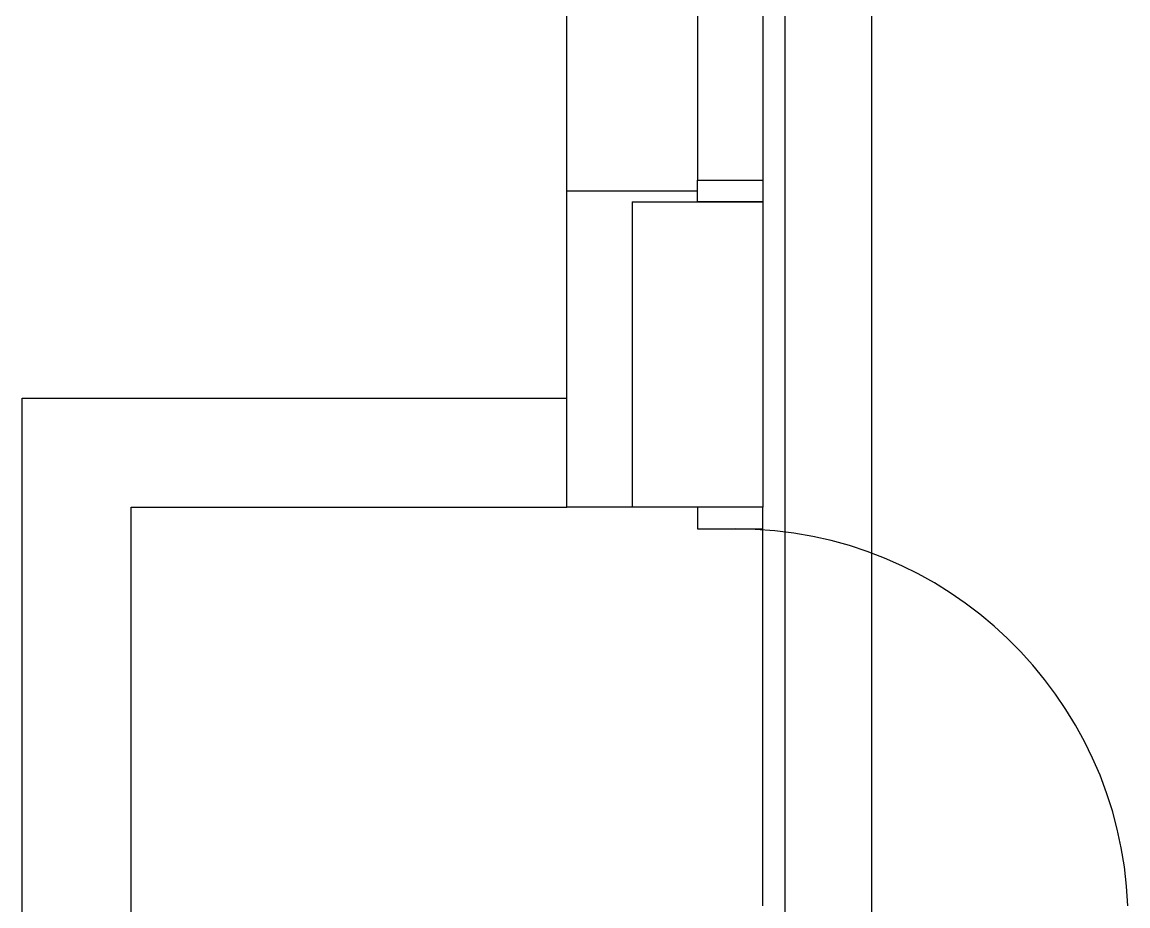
# Model space of a CAD drawing. Header units: millimetres. Extents: x -27104 to 125781, y -3376 to 46996.
# Drawn here: x 56173.29 to 56222.93, y 18951.72 to 18991.38 of the extents above; entities that cross this region are included whole.
import ezdxf

# ---------------------------------------------------------------- set-up
doc = ezdxf.new("R2010")
doc.units = ezdxf.units.MM
doc.header["$LTSCALE"] = 100
doc.header["$MEASUREMENT"] = 0
doc.layers.get('0').update_dxf_attribs({"linetype": 'CONTINUOUS'})
doc.layers.add('ELE9', color=9, linetype='CONTINUOUS')

# ---------------------------------------------------------------- blocks, each defined once
blk = doc.blocks.new('ggtyu')
at = {"layer": 'ELE9', "color": 253, "ltscale": 0.1}
for p, q in [((56011.222, 19147.112), (56011.222, 19133.418)), ((56017.091, 19147.112), (56017.091, 19133.418))]:
    blk.add_line(p, q, dxfattribs=at)
for points in [[(56018.069, 19219.498), (56018.069, 18938.758), (56000.461, 18938.758)], [(56000.461, 18934.845), (56021.982, 18934.845), (56021.982, 19219.498)], [(56008.287, 19147.601), (56008.287, 19205.804)], [(56014.156, 19204.826), (56014.156, 19148.091)], [(56017.091, 19204.826), (56017.091, 19148.091)], [(56008.287, 19133.418), (56008.287, 19147.601)], [(56014.156, 19147.601), (56008.287, 19147.601)], [(56011.222, 19147.112), (56017.091, 19147.112)], [(56011.222, 19133.418), (56008.287, 19133.418)], [(56017.091, 19133.418), (56011.222, 19133.418)], [(56017.091, 19115.517), (56017.091, 19132.44)]]:
    blk.add_lwpolyline(points, dxfattribs=at)
blk.add_lwpolyline([(56014.156, 19148.091), (56017.091, 19148.091), (56017.091, 19147.112), (56014.156, 19147.112)], close=True, dxfattribs=at)
at = {"layer": 'ELE9', "color": 253, "ltscale": 5}
for points in [[(55983.832, 19106.517), (55983.832, 19138.309), (56008.287, 19138.309)], [(55988.723, 19106.517), (55988.723, 19133.418), (56008.287, 19133.418)]]:
    blk.add_lwpolyline(points, dxfattribs=at)
at = {"layer": 'ELE9', "color": 253}
blk.add_lwpolyline([(56014.156, 19133.418), (56014.156, 19132.44), (56017.091, 19132.44), (56017.091, 19133.418)], close=True, dxfattribs=at)
blk.add_arc((56015.859, 19114.809), 17.63, 2.3002, 89.9718, dxfattribs=at)

msp = doc.modelspace()

# ---------------------------------------------------------------- block references
msp.add_blockref('ggtyu', (189.458, -163.799))

doc.saveas('drawing.dxf')
